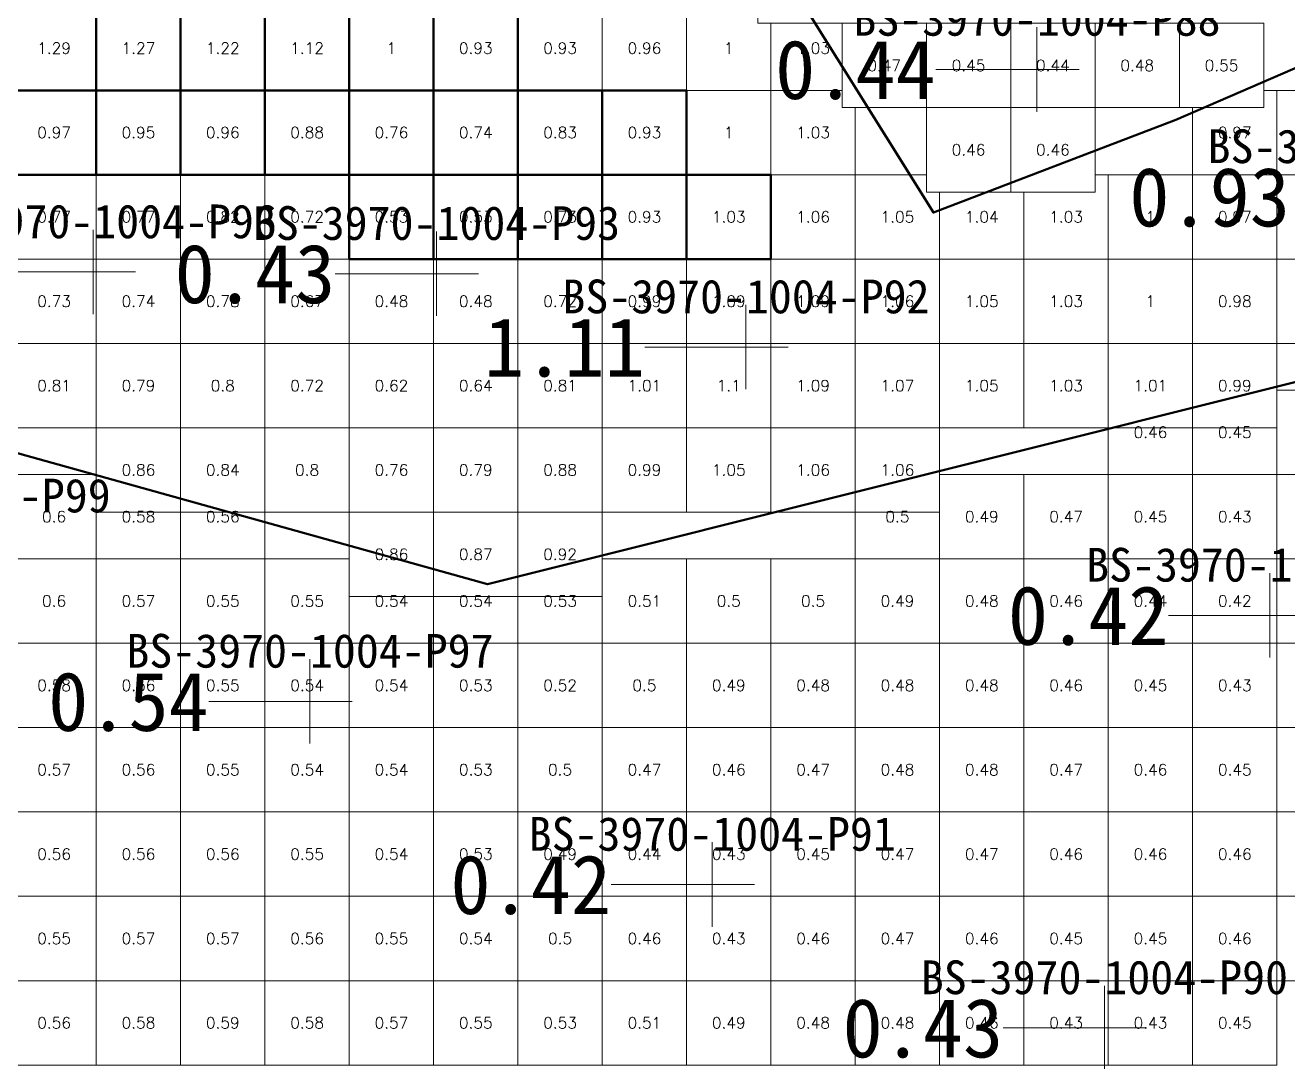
# Model space of a CAD drawing. Header units: inches. Extents: x 469761 to 469956, y 4349708 to 4349833.
# Drawn here: x 469836.52 to 469851.49, y 4349759.18 to 4349771.46 of the extents above; entities that cross this region are included whole.
import ezdxf
from ezdxf.enums import TextEntityAlignment as Align

# ---------------------------------------------------------------- set-up
doc = ezdxf.new("R2010")
doc.units = ezdxf.units.IN
doc.header["$MEASUREMENT"] = 0
for name, color, linetype, lineweight in [('点', 7, 'Continuous', 0), ('爆区方格网', 7, 'Continuous', 0), ('线条', 7, 'Continuous', 0), ('钻孔', 7, 'Continuous', 0)]:
    doc.layers.add(name, color=color, linetype=linetype, lineweight=lineweight)
doc.styles.add('3dmine_textStyle_1', font='txt.shx', dxfattribs={"height": 1, "bigfont": 'gbcbig.shx'})
doc.styles.add('3dmine_textStyle_2', font='simsunb.ttf', dxfattribs={"height": 1})

msp = doc.modelspace()

# ---------------------------------------------------------------- hatches: boundary and pattern name
at = {"layer": '钻孔', "linetype": 'Continuous', "lineweight": 0, "true_color": 0x808080, "extrusion": (0, 1, 0)}
for points in [[(-469849.52, 3960.21), (-469848.52, 3960.21), (-469848.52, 3972.21), (-469849.52, 3972.21)], [(-469842.4, 3960.49), (-469841.4, 3960.49), (-469841.4, 3972.49), (-469842.4, 3972.49)], [(-469852.28, 3960.31), (-469851.28, 3960.31), (-469851.28, 3972.31), (-469852.28, 3972.31)], [(-469845.67, 3959.57), (-469844.67, 3959.57), (-469844.67, 3972.57), (-469845.67, 3972.57)], [(-469850.32, 3960.4), (-469849.32, 3960.4), (-469849.32, 3972.4), (-469850.32, 3972.4)]]:
    msp.add_hatch(color=8, dxfattribs=at).paths.add_polyline_path(points, flags=0)
at = {"layer": '钻孔', "linetype": 'Continuous', "lineweight": 0, "true_color": 0x00ffff, "extrusion": (0, 1, 0)}
for points in [[(-469838.33, 3959.82), (-469837.33, 3959.82), (-469837.33, 3972.82), (-469838.33, 3972.82)], [(-469840.9, 3959.86), (-469839.9, 3959.86), (-469839.9, 3972.86), (-469840.9, 3972.86)]]:
    msp.add_hatch(color=4, dxfattribs=at).paths.add_polyline_path(points, flags=0)
at = {"layer": '钻孔', "linetype": 'Continuous', "lineweight": 0, "true_color": 0x0000ff, "extrusion": (0, 1, 0)}
msp.add_hatch(color=5, dxfattribs=at).paths.add_polyline_path([(-469846.07, 3960.43), (-469845.07, 3960.43), (-469845.07, 3972.43), (-469846.07, 3972.43)], flags=0)

# ---------------------------------------------------------------- linework, layer by layer
at = {"color": 4, "linetype": 'Continuous', "lineweight": 0, "elevation": 1987.297}
msp.add_lwpolyline([(469837.3, 4349777.874), (469842.878, 4349781.034), (469847.681, 4349783.943), (469855.547, 4349787.292), (469859.965, 4349786.419), (469865.187, 4349784.317), (469869.485, 4349784.222), (469872.956, 4349784.858), (469874.58, 4349781.706), (469870.408, 4349779.03), (469874.262, 4349774.922), (469876.69, 4349772.16), (469874.272, 4349770.414), (469866.414, 4349769.254), (469861.845, 4349771.213), (469856.754, 4349771.099), (469852.439, 4349771.326), (469850.168, 4349770.343), (469847.292, 4349769.245), (469845.59, 4349771.971), (469846.044, 4349775.075), (469840.744, 4349776.814), (469837.3, 4349777.874), (469837.3, 4349777.874)], dxfattribs=at)
at = {"color": 5, "linetype": 'Continuous', "lineweight": 50, "elevation": 1987.297}
for points in [[(469817.208, 4349769.309), (469828.454, 4349775.127), (469837.3, 4349777.874), (469846.044, 4349775.075), (469845.59, 4349771.971), (469847.292, 4349769.245), (469850.168, 4349770.343), (469852.439, 4349771.326), (469856.754, 4349771.099), (469861.845, 4349771.213), (469866.414, 4349769.254), (469864.214, 4349766.26), (469858.315, 4349764.574), (469853.994, 4349765.649), (469852.242, 4349767.401), (469842.005, 4349764.839), (469836.359, 4349766.411), (469832.229, 4349766.357), (469826.099, 4349763.33), (469820.476, 4349762.487), (469821.961, 4349767.803), (469817.208, 4349769.309), (469817.208, 4349769.309)], [(469817.134, 4349758.797), (469824.272, 4349756.124), (469828.701, 4349753.527), (469831.831, 4349753.068), (469833.358, 4349750.622), (469837.582, 4349745.099), (469842.228, 4349744.294), (469848.28, 4349752.862), (469855.658, 4349756.452), (469851.682, 4349759.72), (469853.994, 4349765.649), (469852.242, 4349767.401), (469842.005, 4349764.839), (469836.359, 4349766.411), (469832.229, 4349766.357), (469826.099, 4349763.33), (469820.476, 4349762.487)]]:
    msp.add_lwpolyline(points, dxfattribs=at)
at = {"layer": '点', "color": 138, "linetype": 'Continuous', "lineweight": 0, "true_color": 0x004c4c}
for points, elevation in [([(469848.52, 4349770.44), (469848.52, 4349771.44)], 3972.21), ([(469849.02, 4349770.94), (469848.02, 4349770.94)], 3972.21), ([(469837.33, 4349768.04), (469837.33, 4349769.04)], 3972.82), ([(469841.4, 4349768.02), (469841.4, 4349769.02)], 3972.49), ([(469837.83, 4349768.54), (469836.83, 4349768.54)], 3972.82), ([(469841.9, 4349768.52), (469840.9, 4349768.52)], 3972.49), ([(469845.07, 4349767.15), (469845.07, 4349768.15)], 3972.43), ([(469845.57, 4349767.65), (469844.57, 4349767.65)], 3972.43), ([(469851.28, 4349763.97), (469851.28, 4349764.97)], 3972.31), ([(469851.78, 4349764.47), (469850.78, 4349764.47)], 3972.31), ([(469839.9, 4349762.95), (469839.9, 4349763.95)], 3972.86), ([(469840.4, 4349763.45), (469839.4, 4349763.45)], 3972.86), ([(469844.67, 4349760.78), (469844.67, 4349761.78)], 3972.57), ([(469845.17, 4349761.28), (469844.17, 4349761.28)], 3972.57), ([(469849.32, 4349759.08), (469849.32, 4349760.08)], 3972.4), ([(469849.82, 4349759.58), (469848.82, 4349759.58)], 3972.4)]:
    msp.add_lwpolyline(points, dxfattribs=dict(at, elevation=elevation))
at = {"layer": '爆区方格网', "color": 5, "linetype": 'Continuous', "lineweight": 50, "elevation": 3972.82}
for points in [[(469837.366, 4349770.693), (469836.366, 4349770.693), (469836.366, 4349771.693), (469837.366, 4349771.693), (469837.366, 4349770.693)], [(469838.366, 4349770.693), (469837.366, 4349770.693), (469837.366, 4349771.693), (469838.366, 4349771.693), (469838.366, 4349770.693)], [(469839.366, 4349770.693), (469838.366, 4349770.693), (469838.366, 4349771.693), (469839.366, 4349771.693), (469839.366, 4349770.693)], [(469840.366, 4349770.693), (469839.366, 4349770.693), (469839.366, 4349771.693), (469840.366, 4349771.693), (469840.366, 4349770.693)], [(469841.366, 4349770.693), (469840.366, 4349770.693), (469840.366, 4349771.693), (469841.366, 4349771.693), (469841.366, 4349770.693)], [(469842.366, 4349770.693), (469841.366, 4349770.693), (469841.366, 4349771.693), (469842.366, 4349771.693), (469842.366, 4349770.693)], [(469837.366, 4349769.693), (469836.366, 4349769.693), (469836.366, 4349770.693), (469837.366, 4349770.693), (469837.366, 4349769.693)], [(469838.366, 4349769.693), (469837.366, 4349769.693), (469837.366, 4349770.693), (469838.366, 4349770.693), (469838.366, 4349769.693)], [(469839.366, 4349769.693), (469838.366, 4349769.693), (469838.366, 4349770.693), (469839.366, 4349770.693), (469839.366, 4349769.693)], [(469840.366, 4349769.693), (469839.366, 4349769.693), (469839.366, 4349770.693), (469840.366, 4349770.693), (469840.366, 4349769.693)], [(469841.366, 4349769.693), (469840.366, 4349769.693), (469840.366, 4349770.693), (469841.366, 4349770.693), (469841.366, 4349769.693)], [(469842.366, 4349769.693), (469841.366, 4349769.693), (469841.366, 4349770.693), (469842.366, 4349770.693), (469842.366, 4349769.693)], [(469843.366, 4349769.693), (469842.366, 4349769.693), (469842.366, 4349770.693), (469843.366, 4349770.693), (469843.366, 4349769.693)], [(469844.366, 4349769.693), (469843.366, 4349769.693), (469843.366, 4349770.693), (469844.366, 4349770.693), (469844.366, 4349769.693)], [(469841.366, 4349768.693), (469840.366, 4349768.693), (469840.366, 4349769.693), (469841.366, 4349769.693), (469841.366, 4349768.693)], [(469842.366, 4349768.693), (469841.366, 4349768.693), (469841.366, 4349769.693), (469842.366, 4349769.693), (469842.366, 4349768.693)], [(469843.366, 4349768.693), (469842.366, 4349768.693), (469842.366, 4349769.693), (469843.366, 4349769.693), (469843.366, 4349768.693)], [(469844.366, 4349768.693), (469843.366, 4349768.693), (469843.366, 4349769.693), (469844.366, 4349769.693), (469844.366, 4349768.693)], [(469845.366, 4349768.693), (469844.366, 4349768.693), (469844.366, 4349769.693), (469845.366, 4349769.693), (469845.366, 4349768.693)]]:
    msp.add_lwpolyline(points, dxfattribs=at)
at = {"layer": '爆区方格网', "color": 5, "linetype": 'Continuous', "lineweight": 0, "elevation": 3972.82}
for points in [[(469843.366, 4349770.693), (469842.366, 4349770.693), (469842.366, 4349771.693), (469843.366, 4349771.693), (469843.366, 4349770.693)], [(469844.366, 4349770.693), (469843.366, 4349770.693), (469843.366, 4349771.693), (469844.366, 4349771.693), (469844.366, 4349770.693)], [(469845.209, 4349771.488), (469845.366, 4349771.488), (469845.366, 4349770.693), (469844.366, 4349770.693), (469844.366, 4349771.693), (469845.209, 4349771.693), (469845.209, 4349771.488)], [(469846.209, 4349770.693), (469845.366, 4349770.693), (469845.366, 4349771.488), (469846.209, 4349771.488), (469846.209, 4349770.693)], [(469845.366, 4349769.693), (469844.366, 4349769.693), (469844.366, 4349770.693), (469845.366, 4349770.693), (469845.366, 4349769.693)], [(469846.209, 4349770.488), (469846.366, 4349770.488), (469846.366, 4349769.693), (469845.366, 4349769.693), (469845.366, 4349770.693), (469846.209, 4349770.693), (469846.209, 4349770.488)], [(469851.366, 4349769.693), (469850.366, 4349769.693), (469850.366, 4349770.488), (469851.209, 4349770.488), (469851.209, 4349770.693), (469851.366, 4349770.693), (469851.366, 4349769.693)], [(469852.366, 4349769.693), (469851.366, 4349769.693), (469851.366, 4349770.693), (469852.366, 4349770.693), (469852.366, 4349769.693)], [(469837.366, 4349768.693), (469836.366, 4349768.693), (469836.366, 4349769.693), (469837.366, 4349769.693), (469837.366, 4349768.693)], [(469838.366, 4349768.693), (469837.366, 4349768.693), (469837.366, 4349769.693), (469838.366, 4349769.693), (469838.366, 4349768.693)], [(469839.366, 4349768.693), (469838.366, 4349768.693), (469838.366, 4349769.693), (469839.366, 4349769.693), (469839.366, 4349768.693)], [(469840.366, 4349768.693), (469839.366, 4349768.693), (469839.366, 4349769.693), (469840.366, 4349769.693), (469840.366, 4349768.693)], [(469846.366, 4349768.693), (469845.366, 4349768.693), (469845.366, 4349769.693), (469846.366, 4349769.693), (469846.366, 4349768.693)], [(469847.209, 4349769.488), (469847.366, 4349769.488), (469847.366, 4349768.693), (469846.366, 4349768.693), (469846.366, 4349769.693), (469847.209, 4349769.693), (469847.209, 4349769.488)], [(469849.366, 4349768.693), (469848.366, 4349768.693), (469848.366, 4349769.488), (469849.209, 4349769.488), (469849.209, 4349769.693), (469849.366, 4349769.693), (469849.366, 4349768.693)], [(469850.366, 4349768.693), (469849.366, 4349768.693), (469849.366, 4349769.693), (469850.366, 4349769.693), (469850.366, 4349768.693)], [(469851.366, 4349768.693), (469850.366, 4349768.693), (469850.366, 4349769.693), (469851.366, 4349769.693), (469851.366, 4349768.693)], [(469852.366, 4349768.693), (469851.366, 4349768.693), (469851.366, 4349769.693), (469852.366, 4349769.693), (469852.366, 4349768.693)], [(469848.366, 4349768.693), (469847.366, 4349768.693), (469847.366, 4349769.488), (469848.366, 4349769.488), (469848.366, 4349768.693)], [(469837.366, 4349767.693), (469836.366, 4349767.693), (469836.366, 4349768.693), (469837.366, 4349768.693), (469837.366, 4349767.693)], [(469838.366, 4349767.693), (469837.366, 4349767.693), (469837.366, 4349768.693), (469838.366, 4349768.693), (469838.366, 4349767.693)], [(469839.366, 4349767.693), (469838.366, 4349767.693), (469838.366, 4349768.693), (469839.366, 4349768.693), (469839.366, 4349767.693)], [(469840.366, 4349767.693), (469839.366, 4349767.693), (469839.366, 4349768.693), (469840.366, 4349768.693), (469840.366, 4349767.693)], [(469841.366, 4349767.693), (469840.366, 4349767.693), (469840.366, 4349768.693), (469841.366, 4349768.693), (469841.366, 4349767.693)], [(469842.366, 4349767.693), (469841.366, 4349767.693), (469841.366, 4349768.693), (469842.366, 4349768.693), (469842.366, 4349767.693)], [(469843.366, 4349767.693), (469842.366, 4349767.693), (469842.366, 4349768.693), (469843.366, 4349768.693), (469843.366, 4349767.693)], [(469844.366, 4349767.693), (469843.366, 4349767.693), (469843.366, 4349768.693), (469844.366, 4349768.693), (469844.366, 4349767.693)], [(469845.366, 4349767.693), (469844.366, 4349767.693), (469844.366, 4349768.693), (469845.366, 4349768.693), (469845.366, 4349767.693)], [(469846.366, 4349767.693), (469845.366, 4349767.693), (469845.366, 4349768.693), (469846.366, 4349768.693), (469846.366, 4349767.693)], [(469847.366, 4349767.693), (469846.366, 4349767.693), (469846.366, 4349768.693), (469847.366, 4349768.693), (469847.366, 4349767.693)], [(469848.366, 4349767.693), (469847.366, 4349767.693), (469847.366, 4349768.693), (469848.366, 4349768.693), (469848.366, 4349767.693)], [(469849.366, 4349767.693), (469848.366, 4349767.693), (469848.366, 4349768.693), (469849.366, 4349768.693), (469849.366, 4349767.693)], [(469850.366, 4349767.693), (469849.366, 4349767.693), (469849.366, 4349768.693), (469850.366, 4349768.693), (469850.366, 4349767.693)], [(469851.366, 4349767.693), (469850.366, 4349767.693), (469850.366, 4349768.693), (469851.366, 4349768.693), (469851.366, 4349767.693)], [(469852.366, 4349767.693), (469851.366, 4349767.693), (469851.366, 4349768.693), (469852.366, 4349768.693), (469852.366, 4349767.693)], [(469837.366, 4349766.693), (469836.366, 4349766.693), (469836.366, 4349767.693), (469837.366, 4349767.693), (469837.366, 4349766.693)], [(469838.366, 4349766.693), (469837.366, 4349766.693), (469837.366, 4349767.693), (469838.366, 4349767.693), (469838.366, 4349766.693)], [(469839.366, 4349766.693), (469838.366, 4349766.693), (469838.366, 4349767.693), (469839.366, 4349767.693), (469839.366, 4349766.693)], [(469840.366, 4349766.693), (469839.366, 4349766.693), (469839.366, 4349767.693), (469840.366, 4349767.693), (469840.366, 4349766.693)], [(469841.366, 4349766.693), (469840.366, 4349766.693), (469840.366, 4349767.693), (469841.366, 4349767.693), (469841.366, 4349766.693)], [(469842.366, 4349766.693), (469841.366, 4349766.693), (469841.366, 4349767.693), (469842.366, 4349767.693), (469842.366, 4349766.693)], [(469843.366, 4349766.693), (469842.366, 4349766.693), (469842.366, 4349767.693), (469843.366, 4349767.693), (469843.366, 4349766.693)], [(469844.366, 4349766.693), (469843.366, 4349766.693), (469843.366, 4349767.693), (469844.366, 4349767.693), (469844.366, 4349766.693)], [(469845.366, 4349766.693), (469844.366, 4349766.693), (469844.366, 4349767.693), (469845.366, 4349767.693), (469845.366, 4349766.693)], [(469846.366, 4349766.693), (469845.366, 4349766.693), (469845.366, 4349767.693), (469846.366, 4349767.693), (469846.366, 4349766.693)], [(469847.366, 4349766.693), (469846.366, 4349766.693), (469846.366, 4349767.693), (469847.366, 4349767.693), (469847.366, 4349766.693)], [(469848.366, 4349766.693), (469847.366, 4349766.693), (469847.366, 4349767.693), (469848.366, 4349767.693), (469848.366, 4349766.693)], [(469849.366, 4349766.693), (469848.366, 4349766.693), (469848.366, 4349767.693), (469849.366, 4349767.693), (469849.366, 4349766.693)], [(469850.366, 4349766.693), (469849.366, 4349766.693), (469849.366, 4349767.693), (469850.366, 4349767.693), (469850.366, 4349766.693)], [(469851.366, 4349766.693), (469850.366, 4349766.693), (469850.366, 4349767.693), (469851.366, 4349767.693), (469851.366, 4349766.693)], [(469838.366, 4349765.693), (469837.366, 4349765.693), (469837.366, 4349766.693), (469838.366, 4349766.693), (469838.366, 4349765.693)], [(469839.366, 4349765.693), (469838.366, 4349765.693), (469838.366, 4349766.693), (469839.366, 4349766.693), (469839.366, 4349765.693)], [(469840.366, 4349765.693), (469839.366, 4349765.693), (469839.366, 4349766.693), (469840.366, 4349766.693), (469840.366, 4349765.693)], [(469841.366, 4349765.693), (469840.366, 4349765.693), (469840.366, 4349766.693), (469841.366, 4349766.693), (469841.366, 4349765.693)], [(469842.366, 4349765.693), (469841.366, 4349765.693), (469841.366, 4349766.693), (469842.366, 4349766.693), (469842.366, 4349765.693)], [(469843.366, 4349765.693), (469842.366, 4349765.693), (469842.366, 4349766.693), (469843.366, 4349766.693), (469843.366, 4349765.693)], [(469844.366, 4349765.693), (469843.366, 4349765.693), (469843.366, 4349766.693), (469844.366, 4349766.693), (469844.366, 4349765.693)], [(469845.366, 4349765.693), (469844.366, 4349765.693), (469844.366, 4349766.693), (469845.366, 4349766.693), (469845.366, 4349765.693)], [(469846.366, 4349765.693), (469845.366, 4349765.693), (469845.366, 4349766.693), (469846.366, 4349766.693), (469846.366, 4349765.693)], [(469841.366, 4349764.693), (469840.366, 4349764.693), (469840.366, 4349765.693), (469841.366, 4349765.693), (469841.366, 4349764.693)], [(469842.366, 4349764.693), (469841.366, 4349764.693), (469841.366, 4349765.693), (469842.366, 4349765.693), (469842.366, 4349764.693)], [(469843.366, 4349764.693), (469842.366, 4349764.693), (469842.366, 4349765.693), (469843.366, 4349765.693), (469843.366, 4349764.693)]]:
    msp.add_lwpolyline(points, dxfattribs=at)
at = {"layer": '爆区方格网', "color": 4, "linetype": 'Continuous', "lineweight": 0}
for points, elevation in [([(469847.209, 4349770.488), (469846.209, 4349770.488), (469846.209, 4349771.488), (469847.209, 4349771.488), (469847.209, 4349770.488)], 3972.21), ([(469848.209, 4349770.488), (469847.209, 4349770.488), (469847.209, 4349771.488), (469848.209, 4349771.488), (469848.209, 4349770.488)], 3972.21), ([(469849.209, 4349770.488), (469848.209, 4349770.488), (469848.209, 4349771.488), (469849.209, 4349771.488), (469849.209, 4349770.488)], 3972.21), ([(469850.209, 4349770.488), (469849.209, 4349770.488), (469849.209, 4349771.488), (469850.209, 4349771.488), (469850.209, 4349770.488)], 3972.21), ([(469851.209, 4349770.488), (469850.209, 4349770.488), (469850.209, 4349771.488), (469851.209, 4349771.488), (469851.209, 4349770.488)], 3972.21), ([(469848.209, 4349769.488), (469847.209, 4349769.488), (469847.209, 4349770.488), (469848.209, 4349770.488), (469848.209, 4349769.488)], 3972.21), ([(469849.209, 4349769.488), (469848.209, 4349769.488), (469848.209, 4349770.488), (469849.209, 4349770.488), (469849.209, 4349769.488)], 3972.21), ([(469852.366, 4349766.693), (469852.366, 4349766.14), (469851.366, 4349766.14), (469851.366, 4349766.693), (469851.366, 4349767.14), (469852.366, 4349767.14), (469852.366, 4349766.693)], 3972.76), ([(469850.366, 4349766.14), (469849.366, 4349766.14), (469849.366, 4349766.693), (469850.366, 4349766.693), (469850.366, 4349766.14)], 3972.76), ([(469851.366, 4349766.14), (469850.366, 4349766.14), (469850.366, 4349766.693), (469851.366, 4349766.693), (469851.366, 4349766.14)], 3972.76), ([(469848.366, 4349765.14), (469847.366, 4349765.14), (469847.366, 4349765.693), (469847.366, 4349766.14), (469848.366, 4349766.14), (469848.366, 4349765.14)], 3972.76), ([(469849.366, 4349765.14), (469848.366, 4349765.14), (469848.366, 4349766.14), (469849.366, 4349766.14), (469849.366, 4349765.14)], 3972.76), ([(469850.366, 4349765.14), (469849.366, 4349765.14), (469849.366, 4349766.14), (469850.366, 4349766.14), (469850.366, 4349765.14)], 3972.76), ([(469851.366, 4349765.14), (469850.366, 4349765.14), (469850.366, 4349766.14), (469851.366, 4349766.14), (469851.366, 4349765.14)], 3972.76), ([(469852.366, 4349765.14), (469851.366, 4349765.14), (469851.366, 4349766.14), (469852.366, 4349766.14), (469852.366, 4349765.14)], 3972.76), ([(469847.366, 4349765.14), (469846.366, 4349765.14), (469846.366, 4349765.693), (469847.366, 4349765.693), (469847.366, 4349765.14)], 3972.76), ([(469844.366, 4349764.14), (469843.366, 4349764.14), (469843.366, 4349764.693), (469843.366, 4349765.14), (469844.366, 4349765.14), (469844.366, 4349764.14)], 3972.76), ([(469845.366, 4349764.14), (469844.366, 4349764.14), (469844.366, 4349765.14), (469845.366, 4349765.14), (469845.366, 4349764.14)], 3972.76), ([(469846.366, 4349764.14), (469845.366, 4349764.14), (469845.366, 4349765.14), (469846.366, 4349765.14), (469846.366, 4349764.14)], 3972.76), ([(469847.366, 4349764.14), (469846.366, 4349764.14), (469846.366, 4349765.14), (469847.366, 4349765.14), (469847.366, 4349764.14)], 3972.76), ([(469848.366, 4349764.14), (469847.366, 4349764.14), (469847.366, 4349765.14), (469848.366, 4349765.14), (469848.366, 4349764.14)], 3972.76), ([(469849.366, 4349764.14), (469848.366, 4349764.14), (469848.366, 4349765.14), (469849.366, 4349765.14), (469849.366, 4349764.14)], 3972.76), ([(469850.366, 4349764.14), (469849.366, 4349764.14), (469849.366, 4349765.14), (469850.366, 4349765.14), (469850.366, 4349764.14)], 3972.76), ([(469851.366, 4349764.14), (469850.366, 4349764.14), (469850.366, 4349765.14), (469851.366, 4349765.14), (469851.366, 4349764.14)], 3972.76), ([(469852.366, 4349764.14), (469851.366, 4349764.14), (469851.366, 4349765.14), (469852.366, 4349765.14), (469852.366, 4349764.14)], 3972.76), ([(469837.366, 4349763.14), (469836.366, 4349763.14), (469836.366, 4349764.14), (469837.366, 4349764.14), (469837.366, 4349763.14)], 3972.76), ([(469838.366, 4349763.14), (469837.366, 4349763.14), (469837.366, 4349764.14), (469838.366, 4349764.14), (469838.366, 4349763.14)], 3972.76), ([(469839.366, 4349763.14), (469838.366, 4349763.14), (469838.366, 4349764.14), (469839.366, 4349764.14), (469839.366, 4349763.14)], 3972.76), ([(469840.366, 4349763.14), (469839.366, 4349763.14), (469839.366, 4349764.14), (469840.366, 4349764.14), (469840.366, 4349763.14)], 3972.76), ([(469841.366, 4349763.14), (469840.366, 4349763.14), (469840.366, 4349764.14), (469841.366, 4349764.14), (469841.366, 4349763.14)], 3972.76), ([(469842.366, 4349763.14), (469841.366, 4349763.14), (469841.366, 4349764.14), (469842.366, 4349764.14), (469842.366, 4349763.14)], 3972.76), ([(469843.366, 4349763.14), (469842.366, 4349763.14), (469842.366, 4349764.14), (469843.366, 4349764.14), (469843.366, 4349763.14)], 3972.76), ([(469844.366, 4349763.14), (469843.366, 4349763.14), (469843.366, 4349764.14), (469844.366, 4349764.14), (469844.366, 4349763.14)], 3972.76), ([(469845.366, 4349763.14), (469844.366, 4349763.14), (469844.366, 4349764.14), (469845.366, 4349764.14), (469845.366, 4349763.14)], 3972.76), ([(469846.366, 4349763.14), (469845.366, 4349763.14), (469845.366, 4349764.14), (469846.366, 4349764.14), (469846.366, 4349763.14)], 3972.76), ([(469847.366, 4349763.14), (469846.366, 4349763.14), (469846.366, 4349764.14), (469847.366, 4349764.14), (469847.366, 4349763.14)], 3972.76), ([(469848.366, 4349763.14), (469847.366, 4349763.14), (469847.366, 4349764.14), (469848.366, 4349764.14), (469848.366, 4349763.14)], 3972.76), ([(469849.366, 4349763.14), (469848.366, 4349763.14), (469848.366, 4349764.14), (469849.366, 4349764.14), (469849.366, 4349763.14)], 3972.76), ([(469850.366, 4349763.14), (469849.366, 4349763.14), (469849.366, 4349764.14), (469850.366, 4349764.14), (469850.366, 4349763.14)], 3972.76), ([(469851.366, 4349763.14), (469850.366, 4349763.14), (469850.366, 4349764.14), (469851.366, 4349764.14), (469851.366, 4349763.14)], 3972.76), ([(469852.366, 4349763.14), (469851.366, 4349763.14), (469851.366, 4349764.14), (469852.366, 4349764.14), (469852.366, 4349763.14)], 3972.76), ([(469837.366, 4349762.14), (469836.366, 4349762.14), (469836.366, 4349763.14), (469837.366, 4349763.14), (469837.366, 4349762.14)], 3972.76), ([(469838.366, 4349762.14), (469837.366, 4349762.14), (469837.366, 4349763.14), (469838.366, 4349763.14), (469838.366, 4349762.14)], 3972.76), ([(469839.366, 4349762.14), (469838.366, 4349762.14), (469838.366, 4349763.14), (469839.366, 4349763.14), (469839.366, 4349762.14)], 3972.76), ([(469840.366, 4349762.14), (469839.366, 4349762.14), (469839.366, 4349763.14), (469840.366, 4349763.14), (469840.366, 4349762.14)], 3972.76), ([(469841.366, 4349762.14), (469840.366, 4349762.14), (469840.366, 4349763.14), (469841.366, 4349763.14), (469841.366, 4349762.14)], 3972.76), ([(469842.366, 4349762.14), (469841.366, 4349762.14), (469841.366, 4349763.14), (469842.366, 4349763.14), (469842.366, 4349762.14)], 3972.76), ([(469843.366, 4349762.14), (469842.366, 4349762.14), (469842.366, 4349763.14), (469843.366, 4349763.14), (469843.366, 4349762.14)], 3972.76), ([(469844.366, 4349762.14), (469843.366, 4349762.14), (469843.366, 4349763.14), (469844.366, 4349763.14), (469844.366, 4349762.14)], 3972.76), ([(469845.366, 4349762.14), (469844.366, 4349762.14), (469844.366, 4349763.14), (469845.366, 4349763.14), (469845.366, 4349762.14)], 3972.76), ([(469846.366, 4349762.14), (469845.366, 4349762.14), (469845.366, 4349763.14), (469846.366, 4349763.14), (469846.366, 4349762.14)], 3972.76), ([(469847.366, 4349762.14), (469846.366, 4349762.14), (469846.366, 4349763.14), (469847.366, 4349763.14), (469847.366, 4349762.14)], 3972.76), ([(469848.366, 4349762.14), (469847.366, 4349762.14), (469847.366, 4349763.14), (469848.366, 4349763.14), (469848.366, 4349762.14)], 3972.76), ([(469849.366, 4349762.14), (469848.366, 4349762.14), (469848.366, 4349763.14), (469849.366, 4349763.14), (469849.366, 4349762.14)], 3972.76), ([(469850.366, 4349762.14), (469849.366, 4349762.14), (469849.366, 4349763.14), (469850.366, 4349763.14), (469850.366, 4349762.14)], 3972.76), ([(469851.366, 4349762.14), (469850.366, 4349762.14), (469850.366, 4349763.14), (469851.366, 4349763.14), (469851.366, 4349762.14)], 3972.76), ([(469852.366, 4349762.14), (469851.366, 4349762.14), (469851.366, 4349763.14), (469852.366, 4349763.14), (469852.366, 4349762.14)], 3972.76), ([(469837.366, 4349761.14), (469836.366, 4349761.14), (469836.366, 4349762.14), (469837.366, 4349762.14), (469837.366, 4349761.14)], 3972.76), ([(469838.366, 4349761.14), (469837.366, 4349761.14), (469837.366, 4349762.14), (469838.366, 4349762.14), (469838.366, 4349761.14)], 3972.76), ([(469839.366, 4349761.14), (469838.366, 4349761.14), (469838.366, 4349762.14), (469839.366, 4349762.14), (469839.366, 4349761.14)], 3972.76), ([(469840.366, 4349761.14), (469839.366, 4349761.14), (469839.366, 4349762.14), (469840.366, 4349762.14), (469840.366, 4349761.14)], 3972.76), ([(469841.366, 4349761.14), (469840.366, 4349761.14), (469840.366, 4349762.14), (469841.366, 4349762.14), (469841.366, 4349761.14)], 3972.76), ([(469842.366, 4349761.14), (469841.366, 4349761.14), (469841.366, 4349762.14), (469842.366, 4349762.14), (469842.366, 4349761.14)], 3972.76), ([(469843.366, 4349761.14), (469842.366, 4349761.14), (469842.366, 4349762.14), (469843.366, 4349762.14), (469843.366, 4349761.14)], 3972.76), ([(469844.366, 4349761.14), (469843.366, 4349761.14), (469843.366, 4349762.14), (469844.366, 4349762.14), (469844.366, 4349761.14)], 3972.76), ([(469845.366, 4349761.14), (469844.366, 4349761.14), (469844.366, 4349762.14), (469845.366, 4349762.14), (469845.366, 4349761.14)], 3972.76), ([(469846.366, 4349761.14), (469845.366, 4349761.14), (469845.366, 4349762.14), (469846.366, 4349762.14), (469846.366, 4349761.14)], 3972.76), ([(469847.366, 4349761.14), (469846.366, 4349761.14), (469846.366, 4349762.14), (469847.366, 4349762.14), (469847.366, 4349761.14)], 3972.76), ([(469848.366, 4349761.14), (469847.366, 4349761.14), (469847.366, 4349762.14), (469848.366, 4349762.14), (469848.366, 4349761.14)], 3972.76), ([(469849.366, 4349761.14), (469848.366, 4349761.14), (469848.366, 4349762.14), (469849.366, 4349762.14), (469849.366, 4349761.14)], 3972.76), ([(469850.366, 4349761.14), (469849.366, 4349761.14), (469849.366, 4349762.14), (469850.366, 4349762.14), (469850.366, 4349761.14)], 3972.76), ([(469851.366, 4349761.14), (469850.366, 4349761.14), (469850.366, 4349762.14), (469851.366, 4349762.14), (469851.366, 4349761.14)], 3972.76), ([(469852.366, 4349761.475), (469852.235, 4349761.14), (469851.366, 4349761.14), (469851.366, 4349762.14), (469852.366, 4349762.14), (469852.366, 4349761.475)], 3972.76), ([(469837.366, 4349760.14), (469836.366, 4349760.14), (469836.366, 4349761.14), (469837.366, 4349761.14), (469837.366, 4349760.14)], 3972.76), ([(469838.366, 4349760.14), (469837.366, 4349760.14), (469837.366, 4349761.14), (469838.366, 4349761.14), (469838.366, 4349760.14)], 3972.76), ([(469839.366, 4349760.14), (469838.366, 4349760.14), (469838.366, 4349761.14), (469839.366, 4349761.14), (469839.366, 4349760.14)], 3972.76), ([(469840.366, 4349760.14), (469839.366, 4349760.14), (469839.366, 4349761.14), (469840.366, 4349761.14), (469840.366, 4349760.14)], 3972.76), ([(469841.366, 4349760.14), (469840.366, 4349760.14), (469840.366, 4349761.14), (469841.366, 4349761.14), (469841.366, 4349760.14)], 3972.76), ([(469842.366, 4349760.14), (469841.366, 4349760.14), (469841.366, 4349761.14), (469842.366, 4349761.14), (469842.366, 4349760.14)], 3972.76), ([(469843.366, 4349760.14), (469842.366, 4349760.14), (469842.366, 4349761.14), (469843.366, 4349761.14), (469843.366, 4349760.14)], 3972.76), ([(469844.366, 4349760.14), (469843.366, 4349760.14), (469843.366, 4349761.14), (469844.366, 4349761.14), (469844.366, 4349760.14)], 3972.76), ([(469845.366, 4349760.14), (469844.366, 4349760.14), (469844.366, 4349761.14), (469845.366, 4349761.14), (469845.366, 4349760.14)], 3972.76), ([(469846.366, 4349760.14), (469845.366, 4349760.14), (469845.366, 4349761.14), (469846.366, 4349761.14), (469846.366, 4349760.14)], 3972.76), ([(469847.366, 4349760.14), (469846.366, 4349760.14), (469846.366, 4349761.14), (469847.366, 4349761.14), (469847.366, 4349760.14)], 3972.76), ([(469848.366, 4349760.14), (469847.366, 4349760.14), (469847.366, 4349761.14), (469848.366, 4349761.14), (469848.366, 4349760.14)], 3972.76), ([(469849.366, 4349760.14), (469848.366, 4349760.14), (469848.366, 4349761.14), (469849.366, 4349761.14), (469849.366, 4349760.14)], 3972.76), ([(469850.366, 4349760.14), (469849.366, 4349760.14), (469849.366, 4349761.14), (469850.366, 4349761.14), (469850.366, 4349760.14)], 3972.76), ([(469851.366, 4349760.14), (469850.366, 4349760.14), (469850.366, 4349761.14), (469851.366, 4349761.14), (469851.366, 4349760.14)], 3972.76), ([(469851.845, 4349760.14), (469851.366, 4349760.14), (469851.366, 4349761.14), (469852.235, 4349761.14), (469851.845, 4349760.14)], 3972.76), ([(469837.366, 4349759.14), (469836.366, 4349759.14), (469836.366, 4349760.14), (469837.366, 4349760.14), (469837.366, 4349759.14)], 3972.76), ([(469838.366, 4349759.14), (469837.366, 4349759.14), (469837.366, 4349760.14), (469838.366, 4349760.14), (469838.366, 4349759.14)], 3972.76), ([(469839.366, 4349759.14), (469838.366, 4349759.14), (469838.366, 4349760.14), (469839.366, 4349760.14), (469839.366, 4349759.14)], 3972.76), ([(469840.366, 4349759.14), (469839.366, 4349759.14), (469839.366, 4349760.14), (469840.366, 4349760.14), (469840.366, 4349759.14)], 3972.76), ([(469841.366, 4349759.14), (469840.366, 4349759.14), (469840.366, 4349760.14), (469841.366, 4349760.14), (469841.366, 4349759.14)], 3972.76), ([(469842.366, 4349759.14), (469841.366, 4349759.14), (469841.366, 4349760.14), (469842.366, 4349760.14), (469842.366, 4349759.14)], 3972.76), ([(469843.366, 4349759.14), (469842.366, 4349759.14), (469842.366, 4349760.14), (469843.366, 4349760.14), (469843.366, 4349759.14)], 3972.76), ([(469844.366, 4349759.14), (469843.366, 4349759.14), (469843.366, 4349760.14), (469844.366, 4349760.14), (469844.366, 4349759.14)], 3972.76), ([(469845.366, 4349759.14), (469844.366, 4349759.14), (469844.366, 4349760.14), (469845.366, 4349760.14), (469845.366, 4349759.14)], 3972.76), ([(469846.366, 4349759.14), (469845.366, 4349759.14), (469845.366, 4349760.14), (469846.366, 4349760.14), (469846.366, 4349759.14)], 3972.76), ([(469847.366, 4349759.14), (469846.366, 4349759.14), (469846.366, 4349760.14), (469847.366, 4349760.14), (469847.366, 4349759.14)], 3972.76), ([(469848.366, 4349759.14), (469847.366, 4349759.14), (469847.366, 4349760.14), (469848.366, 4349760.14), (469848.366, 4349759.14)], 3972.76), ([(469849.366, 4349759.14), (469848.366, 4349759.14), (469848.366, 4349760.14), (469849.366, 4349760.14), (469849.366, 4349759.14)], 3972.76), ([(469850.366, 4349759.14), (469849.366, 4349759.14), (469849.366, 4349760.14), (469850.366, 4349760.14), (469850.366, 4349759.14)], 3972.76), ([(469851.366, 4349759.14), (469850.366, 4349759.14), (469850.366, 4349760.14), (469851.366, 4349760.14), (469851.366, 4349759.14)], 3972.76)]:
    msp.add_lwpolyline(points, dxfattribs=dict(at, elevation=elevation))
at = {"layer": '爆区方格网', "color": 5, "linetype": 'Continuous', "lineweight": 0, "true_color": 0x0000ff, "elevation": 3972.82}
msp.add_lwpolyline([(469847.366, 4349765.693), (469846.366, 4349765.693), (469846.366, 4349766.693), (469847.366, 4349766.693), (469847.366, 4349765.693)], dxfattribs=at)
at = {"layer": '爆区方格网', "color": 4, "linetype": 'Continuous', "lineweight": 0, "true_color": 0x00ffff, "elevation": 3972.76}
for points in [[(469837.366, 4349765.693), (469837.366, 4349765.14), (469836.366, 4349765.14), (469836.366, 4349766.14), (469837.366, 4349766.14), (469837.366, 4349765.693)], [(469838.366, 4349765.14), (469837.366, 4349765.14), (469837.366, 4349765.693), (469838.366, 4349765.693), (469838.366, 4349765.14)], [(469839.366, 4349765.14), (469838.366, 4349765.14), (469838.366, 4349765.693), (469839.366, 4349765.693), (469839.366, 4349765.14)], [(469837.366, 4349764.14), (469836.366, 4349764.14), (469836.366, 4349765.14), (469837.366, 4349765.14), (469837.366, 4349764.14)], [(469838.366, 4349764.14), (469837.366, 4349764.14), (469837.366, 4349765.14), (469838.366, 4349765.14), (469838.366, 4349764.14)], [(469839.366, 4349764.14), (469838.366, 4349764.14), (469838.366, 4349765.14), (469839.366, 4349765.14), (469839.366, 4349764.14)], [(469840.366, 4349764.693), (469840.366, 4349764.14), (469839.366, 4349764.14), (469839.366, 4349765.14), (469840.366, 4349765.14), (469840.366, 4349764.693)], [(469841.366, 4349764.14), (469840.366, 4349764.14), (469840.366, 4349764.693), (469841.366, 4349764.693), (469841.366, 4349764.14)], [(469842.366, 4349764.14), (469841.366, 4349764.14), (469841.366, 4349764.693), (469842.366, 4349764.693), (469842.366, 4349764.14)], [(469843.366, 4349764.14), (469842.366, 4349764.14), (469842.366, 4349764.693), (469843.366, 4349764.693), (469843.366, 4349764.14)]]:
    msp.add_lwpolyline(points, dxfattribs=at)
at = {"layer": '线条', "color": 138, "linetype": 'Continuous', "lineweight": 0, "true_color": 0x004c4c}
for points, elevation in [([(469848.52, 4349770.94), (469848.52, 4349770.94), (469848.52, 4349770.94)], 3972.21), ([(469837.33, 4349768.54), (469837.33, 4349768.54), (469837.33, 4349768.54)], 3972.82), ([(469841.4, 4349768.52), (469841.4, 4349768.52), (469841.4, 4349768.52)], 3972.49), ([(469845.07, 4349767.65), (469845.07, 4349767.65), (469845.07, 4349767.65)], 3972.43), ([(469851.28, 4349764.47), (469851.28, 4349764.47), (469851.28, 4349764.47)], 3972.31), ([(469839.9, 4349763.45), (469839.9, 4349763.45), (469839.9, 4349763.45)], 3972.86), ([(469844.67, 4349761.28), (469844.67, 4349761.28), (469844.67, 4349761.28)], 3972.57), ([(469849.32, 4349759.58), (469849.32, 4349759.58), (469849.32, 4349759.58)], 3972.4)]:
    msp.add_lwpolyline(points, dxfattribs=dict(at, elevation=elevation))
at = {"layer": '钻孔', "color": 8, "linetype": 'Continuous', "lineweight": 0, "true_color": 0x808080}
for points, elevation in [([(469848.52, 4349770.94), (469847.32, 4349770.94)], 3972.21), ([(469848.52, 4349770.94), (469847.32, 4349770.94)], 3960.21), ([(469841.4, 4349768.52), (469840.2, 4349768.52)], 3972.49), ([(469841.4, 4349768.52), (469840.2, 4349768.52)], 3960.49), ([(469851.28, 4349764.47), (469850.08, 4349764.47)], 3972.31), ([(469851.28, 4349764.47), (469850.08, 4349764.47)], 3960.31), ([(469844.67, 4349761.28), (469843.47, 4349761.28)], 3972.57), ([(469844.67, 4349761.28), (469843.47, 4349761.28)], 3959.57), ([(469849.32, 4349759.58), (469848.12, 4349759.58)], 3972.4), ([(469849.32, 4349759.58), (469848.12, 4349759.58)], 3960.4)]:
    msp.add_lwpolyline(points, dxfattribs=dict(at, elevation=elevation))
at = {"layer": '钻孔', "color": 4, "linetype": 'Continuous', "lineweight": 0, "true_color": 0x00ffff}
for points, elevation in [([(469837.33, 4349768.54), (469836.13, 4349768.54)], 3972.82), ([(469837.33, 4349768.54), (469836.13, 4349768.54)], 3959.82), ([(469839.9, 4349763.45), (469838.7, 4349763.45)], 3972.86), ([(469839.9, 4349763.45), (469838.7, 4349763.45)], 3959.86)]:
    msp.add_lwpolyline(points, dxfattribs=dict(at, elevation=elevation))
at = {"layer": '钻孔', "color": 5, "linetype": 'Continuous', "lineweight": 0, "true_color": 0x0000ff}
for elevation in [3972.43, 3960.43]:
    msp.add_lwpolyline([(469845.07, 4349767.65), (469843.87, 4349767.65)], dxfattribs=dict(at, elevation=elevation))

# ---------------------------------------------------------------- texts
at = {"color": 5, "linetype": 'Continuous', "lineweight": 50, "style": '3dmine_textStyle_1'}
for s, height, p in [('1.29', 0.1333, (469836.866, 4349771.193, 3972.82)), ('1.27', 0.1333, (469837.866, 4349771.193, 3972.82)), ('1.22', 0.1333, (469838.866, 4349771.193, 3972.82)), ('1.12', 0.1333, (469839.866, 4349771.193, 3972.82)), ('1', 0.133, (469840.866, 4349771.193, 3972.82)), ('0.93', 0.1333, (469841.866, 4349771.193, 3972.82)), ('0.93', 0.1333, (469842.866, 4349771.193, 3972.82)), ('0.97', 0.1333, (469836.866, 4349770.193, 3972.82)), ('0.95', 0.1333, (469837.866, 4349770.193, 3972.82)), ('0.96', 0.1333, (469838.866, 4349770.193, 3972.82)), ('0.88', 0.1333, (469839.866, 4349770.193, 3972.82)), ('0.76', 0.1333, (469840.866, 4349770.193, 3972.82)), ('0.74', 0.1333, (469841.866, 4349770.193, 3972.82)), ('0.83', 0.1333, (469842.866, 4349770.193, 3972.82)), ('0.93', 0.1333, (469843.866, 4349770.193, 3972.82)), ('1', 0.133, (469844.866, 4349770.193, 3972.82)), ('0.82', 0.1333, (469838.866, 4349769.193, 3972.82)), ('0.72', 0.1333, (469839.866, 4349769.193, 3972.82)), ('0.53', 0.1333, (469840.866, 4349769.193, 3972.82)), ('0.53', 0.1333, (469841.866, 4349769.193, 3972.82)), ('0.73', 0.1333, (469842.866, 4349769.193, 3972.82)), ('0.93', 0.1333, (469843.866, 4349769.193, 3972.82)), ('1.03', 0.1333, (469844.866, 4349769.193, 3972.82)), ('1.06', 0.1333, (469845.866, 4349769.193, 3972.82)), ('1.09', 0.1333, (469845.866, 4349768.193, 3972.82)), ('1.06', 0.1333, (469846.866, 4349768.193, 3972.82))]:
    msp.add_text(s, height=height, dxfattribs=at).set_placement(p, align=Align.MIDDLE_CENTER)
at = {"color": 5, "linetype": 'Continuous', "lineweight": 0, "style": '3dmine_textStyle_1'}
for s, height, p in [('0.96', 0.1333, (469843.866, 4349771.193, 3972.82)), ('1', 0.133, (469844.866, 4349771.193, 3972.82)), ('1.03', 0.1333, (469845.866, 4349771.193, 3972.82)), ('1.03', 0.1333, (469845.866, 4349770.193, 3972.82)), ('0.97', 0.1333, (469850.866, 4349770.193, 3972.82)), ('0.77', 0.1333, (469836.866, 4349769.193, 3972.82)), ('0.77', 0.1333, (469837.866, 4349769.193, 3972.82)), ('1.05', 0.1333, (469846.866, 4349769.193, 3972.82)), ('1.04', 0.1333, (469847.866, 4349769.193, 3972.82)), ('1.03', 0.1333, (469848.866, 4349769.193, 3972.82)), ('1', 0.133, (469849.866, 4349769.193, 3972.82)), ('0.97', 0.1333, (469850.866, 4349769.193, 3972.82)), ('0.73', 0.1333, (469836.866, 4349768.193, 3972.82)), ('0.74', 0.1333, (469837.866, 4349768.193, 3972.82)), ('0.78', 0.1333, (469838.866, 4349768.193, 3972.82)), ('0.67', 0.1333, (469839.866, 4349768.193, 3972.82)), ('0.48', 0.1333, (469840.866, 4349768.193, 3972.82)), ('0.48', 0.1333, (469841.866, 4349768.193, 3972.82)), ('0.72', 0.1333, (469842.866, 4349768.193, 3972.82)), ('0.99', 0.1333, (469843.866, 4349768.193, 3972.82)), ('1.09', 0.1333, (469844.866, 4349768.193, 3972.82)), ('1.05', 0.1333, (469847.866, 4349768.193, 3972.82)), ('1.03', 0.1333, (469848.866, 4349768.193, 3972.82)), ('1', 0.133, (469849.866, 4349768.193, 3972.82)), ('0.98', 0.1333, (469850.866, 4349768.193, 3972.82)), ('0.81', 0.1333, (469836.866, 4349767.193, 3972.82)), ('0.79', 0.1333, (469837.866, 4349767.193, 3972.82)), ('0.8', 0.1333, (469838.866, 4349767.193, 3972.82)), ('0.72', 0.1333, (469839.866, 4349767.193, 3972.82)), ('0.62', 0.1333, (469840.866, 4349767.193, 3972.82)), ('0.64', 0.1333, (469841.866, 4349767.193, 3972.82)), ('0.81', 0.1333, (469842.866, 4349767.193, 3972.82)), ('1.01', 0.1333, (469843.866, 4349767.193, 3972.82)), ('1.1', 0.1333, (469844.866, 4349767.193, 3972.82)), ('1.09', 0.1333, (469845.866, 4349767.193, 3972.82)), ('1.07', 0.1333, (469846.866, 4349767.193, 3972.82)), ('1.05', 0.1333, (469847.866, 4349767.193, 3972.82)), ('1.03', 0.1333, (469848.866, 4349767.193, 3972.82)), ('0.99', 0.1333, (469850.866, 4349767.193, 3972.82)), ('0.46', 0.1333, (469849.866, 4349766.64, 3972.76)), ('0.86', 0.1333, (469837.866, 4349766.193, 3972.82)), ('0.84', 0.1333, (469838.866, 4349766.193, 3972.82)), ('0.8', 0.1333, (469839.866, 4349766.193, 3972.82)), ('0.76', 0.1333, (469840.866, 4349766.193, 3972.82)), ('0.79', 0.1333, (469841.866, 4349766.193, 3972.82)), ('0.88', 0.1333, (469842.866, 4349766.193, 3972.82)), ('0.99', 0.1333, (469843.866, 4349766.193, 3972.82)), ('1.05', 0.1333, (469844.866, 4349766.193, 3972.82)), ('0.5', 0.1333, (469846.866, 4349765.64, 3972.76)), ('0.86', 0.1333, (469840.866, 4349765.193, 3972.82)), ('0.87', 0.1333, (469841.866, 4349765.193, 3972.82)), ('0.92', 0.1333, (469842.866, 4349765.193, 3972.82))]:
    msp.add_text(s, height=height, dxfattribs=at).set_placement(p, align=Align.MIDDLE_CENTER)
at = {"color": 4, "linetype": 'Continuous', "lineweight": 0, "style": '3dmine_textStyle_1'}
for s, p in [('0.47', (469846.709, 4349770.988, 3972.21)), ('0.45', (469847.709, 4349770.988, 3972.21)), ('0.44', (469848.709, 4349770.988, 3972.21)), ('0.48', (469849.709, 4349770.988, 3972.21)), ('0.55', (469850.709, 4349770.988, 3972.21)), ('0.46', (469847.709, 4349769.988, 3972.21)), ('0.46', (469848.709, 4349769.988, 3972.21)), ('0.45', (469850.866, 4349766.64, 3972.76)), ('0.49', (469847.866, 4349765.64, 3972.76)), ('0.47', (469848.866, 4349765.64, 3972.76)), ('0.45', (469849.866, 4349765.64, 3972.76)), ('0.43', (469850.866, 4349765.64, 3972.76)), ('0.51', (469843.866, 4349764.64, 3972.76)), ('0.5', (469844.866, 4349764.64, 3972.76)), ('0.5', (469845.866, 4349764.64, 3972.76)), ('0.49', (469846.866, 4349764.64, 3972.76)), ('0.48', (469847.866, 4349764.64, 3972.76)), ('0.46', (469848.866, 4349764.64, 3972.76)), ('0.44', (469849.866, 4349764.64, 3972.76)), ('0.42', (469850.866, 4349764.64, 3972.76)), ('0.5', (469843.866, 4349763.64, 3972.76)), ('0.49', (469844.866, 4349763.64, 3972.76)), ('0.48', (469845.866, 4349763.64, 3972.76)), ('0.48', (469846.866, 4349763.64, 3972.76)), ('0.48', (469847.866, 4349763.64, 3972.76)), ('0.46', (469848.866, 4349763.64, 3972.76)), ('0.45', (469849.866, 4349763.64, 3972.76)), ('0.43', (469850.866, 4349763.64, 3972.76)), ('0.57', (469836.866, 4349762.64, 3972.76)), ('0.56', (469837.866, 4349762.64, 3972.76)), ('0.55', (469838.866, 4349762.64, 3972.76)), ('0.54', (469839.866, 4349762.64, 3972.76)), ('0.54', (469840.866, 4349762.64, 3972.76)), ('0.53', (469841.866, 4349762.64, 3972.76)), ('0.5', (469842.866, 4349762.64, 3972.76)), ('0.47', (469843.866, 4349762.64, 3972.76)), ('0.46', (469844.866, 4349762.64, 3972.76)), ('0.47', (469845.866, 4349762.64, 3972.76)), ('0.48', (469846.866, 4349762.64, 3972.76)), ('0.48', (469847.866, 4349762.64, 3972.76)), ('0.47', (469848.866, 4349762.64, 3972.76)), ('0.46', (469849.866, 4349762.64, 3972.76)), ('0.45', (469850.866, 4349762.64, 3972.76)), ('0.56', (469836.866, 4349761.64, 3972.76)), ('0.56', (469837.866, 4349761.64, 3972.76)), ('0.56', (469838.866, 4349761.64, 3972.76)), ('0.55', (469839.866, 4349761.64, 3972.76)), ('0.54', (469840.866, 4349761.64, 3972.76)), ('0.53', (469841.866, 4349761.64, 3972.76)), ('0.49', (469842.866, 4349761.64, 3972.76)), ('0.44', (469843.866, 4349761.64, 3972.76)), ('0.43', (469844.866, 4349761.64, 3972.76)), ('0.45', (469845.866, 4349761.64, 3972.76)), ('0.47', (469846.866, 4349761.64, 3972.76)), ('0.47', (469847.866, 4349761.64, 3972.76)), ('0.46', (469848.866, 4349761.64, 3972.76)), ('0.46', (469849.866, 4349761.64, 3972.76)), ('0.46', (469850.866, 4349761.64, 3972.76)), ('0.55', (469836.866, 4349760.64, 3972.76)), ('0.57', (469837.866, 4349760.64, 3972.76)), ('0.57', (469838.866, 4349760.64, 3972.76)), ('0.56', (469839.866, 4349760.64, 3972.76)), ('0.55', (469840.866, 4349760.64, 3972.76)), ('0.54', (469841.866, 4349760.64, 3972.76)), ('0.5', (469842.866, 4349760.64, 3972.76)), ('0.46', (469843.866, 4349760.64, 3972.76)), ('0.43', (469844.866, 4349760.64, 3972.76)), ('0.46', (469845.866, 4349760.64, 3972.76)), ('0.47', (469846.866, 4349760.64, 3972.76)), ('0.46', (469847.866, 4349760.64, 3972.76)), ('0.45', (469848.866, 4349760.64, 3972.76)), ('0.45', (469849.866, 4349760.64, 3972.76)), ('0.46', (469850.866, 4349760.64, 3972.76)), ('0.56', (469836.866, 4349759.64, 3972.76)), ('0.58', (469837.866, 4349759.64, 3972.76)), ('0.59', (469838.866, 4349759.64, 3972.76)), ('0.58', (469839.866, 4349759.64, 3972.76)), ('0.57', (469840.866, 4349759.64, 3972.76)), ('0.55', (469841.866, 4349759.64, 3972.76)), ('0.53', (469842.866, 4349759.64, 3972.76)), ('0.51', (469843.866, 4349759.64, 3972.76)), ('0.49', (469844.866, 4349759.64, 3972.76)), ('0.48', (469845.866, 4349759.64, 3972.76)), ('0.48', (469846.866, 4349759.64, 3972.76)), ('0.46', (469847.866, 4349759.64, 3972.76)), ('0.43', (469848.866, 4349759.64, 3972.76)), ('0.43', (469849.866, 4349759.64, 3972.76)), ('0.45', (469850.866, 4349759.64, 3972.76))]:
    msp.add_text(s, height=0.1333, dxfattribs=at).set_placement(p, align=Align.MIDDLE_CENTER)
at = {"color": 5, "linetype": 'Continuous', "lineweight": 0, "true_color": 0x0000ff, "style": '3dmine_textStyle_1'}
for s, p in [('1.01', (469849.866, 4349767.193, 3972.82)), ('1.06', (469845.866, 4349766.193, 3972.82)), ('1.06', (469846.866, 4349766.193, 3972.82))]:
    msp.add_text(s, height=0.1333, dxfattribs=at).set_placement(p, align=Align.MIDDLE_CENTER)
at = {"color": 4, "linetype": 'Continuous', "lineweight": 0, "true_color": 0x00ffff, "style": '3dmine_textStyle_1'}
for s, p in [('0.6', (469836.866, 4349765.64, 3972.76)), ('0.58', (469837.866, 4349765.64, 3972.76)), ('0.56', (469838.866, 4349765.64, 3972.76)), ('0.6', (469836.866, 4349764.64, 3972.76)), ('0.57', (469837.866, 4349764.64, 3972.76)), ('0.55', (469838.866, 4349764.64, 3972.76)), ('0.55', (469839.866, 4349764.64, 3972.76)), ('0.54', (469840.866, 4349764.64, 3972.76)), ('0.54', (469841.866, 4349764.64, 3972.76)), ('0.53', (469842.866, 4349764.64, 3972.76)), ('0.58', (469836.866, 4349763.64, 3972.76)), ('0.56', (469837.866, 4349763.64, 3972.76)), ('0.55', (469838.866, 4349763.64, 3972.76)), ('0.54', (469839.866, 4349763.64, 3972.76)), ('0.54', (469840.866, 4349763.64, 3972.76)), ('0.53', (469841.866, 4349763.64, 3972.76)), ('0.52', (469842.866, 4349763.64, 3972.76))]:
    msp.add_text(s, height=0.1333, dxfattribs=at).set_placement(p, align=Align.MIDDLE_CENTER)
at = {"layer": '钻孔', "color": 138, "linetype": 'Continuous', "lineweight": 0, "true_color": 0x004c4c, "style": '3dmine_textStyle_2'}
for s, p in [('BS-3970-1004-P88', (469848.52, 4349771.34, 3972.21)), ('BS-3970-1004-P82', (469852.72, 4349769.83, 3972.34)), ('BS-3970-1004-P96', (469837.33, 4349768.94, 3972.82)), ('BS-3970-1004-P93', (469841.4, 4349768.92, 3972.49)), ('BS-3970-1004-P92', (469845.07, 4349768.05, 3972.43)), ('BS-3970-1004-P99', (469835.36, 4349765.69, 3972.76)), ('BS-3970-1004-P89', (469851.28, 4349764.87, 3972.31)), ('BS-3970-1004-P97', (469839.9, 4349763.85, 3972.86)), ('BS-3970-1004-P91', (469844.67, 4349761.68, 3972.57)), ('BS-3970-1004-P90', (469849.32, 4349759.98, 3972.4))]:
    msp.add_text(s, height=0.4, dxfattribs=at).set_placement(p, align=Align.CENTER)
at = {"layer": '钻孔', "color": 8, "linetype": 'Continuous', "lineweight": 0, "true_color": 0x808080, "style": '3dmine_textStyle_2'}
for s, p in [('0.44', (469847.32, 4349770.94, 3966.21)), ('0.43', (469840.2, 4349768.52, 3966.49)), ('0.42', (469850.08, 4349764.47, 3966.31)), ('0.42', (469843.47, 4349761.28, 3966.07)), ('0.43', (469848.12, 4349759.58, 3966.4))]:
    msp.add_text(s, height=0.7, dxfattribs=at).set_placement(p, align=Align.MIDDLE_RIGHT)
at = {"layer": '钻孔', "color": 4, "linetype": 'Continuous', "lineweight": 0, "true_color": 0x00ffff, "style": '3dmine_textStyle_2'}
for s, p in [('0.93', (469851.52, 4349769.43, 3966.34)), ('0.54', (469838.7, 4349763.45, 3966.36))]:
    msp.add_text(s, height=0.7, dxfattribs=at).set_placement(p, align=Align.MIDDLE_RIGHT)
at = {"layer": '钻孔', "color": 5, "linetype": 'Continuous', "lineweight": 0, "true_color": 0x0000ff, "style": '3dmine_textStyle_2'}
msp.add_text('1.11', height=0.7, dxfattribs=at).set_placement((469843.87, 4349767.65, 3966.43), align=Align.MIDDLE_RIGHT)

doc.saveas('drawing.dxf')
